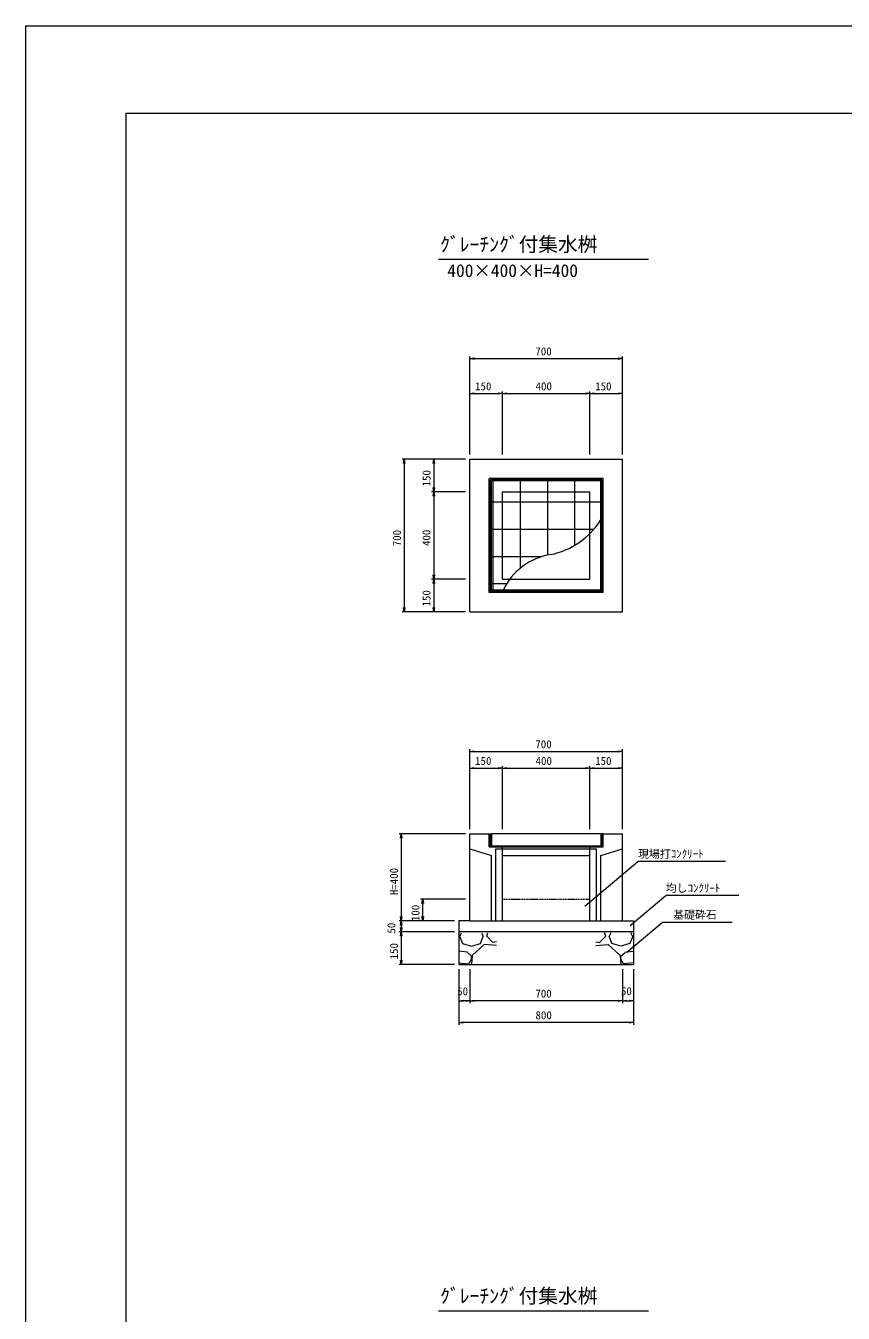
# Model space of a CAD drawing. Units: millimetres on the paper. Extents: x 0 to 841, y 0 to 594.
# Drawn here: x 0 to 187.2, y 299.1 to 594 of the extents above; entities that cross this region are included whole.
import ezdxf
from ezdxf.enums import TextEntityAlignment as Align

# ---------------------------------------------------------------- set-up
doc = ezdxf.new("R2010")
doc.units = ezdxf.units.MM
doc.linetypes.add('USER1', pattern=[0.375, 0.25, -0.125])
for name, color, linetype, lineweight in [('D-STR-DIM（寸法）', 7, 'Continuous', 18), ('D-STR-HTXT（旗揚げ）', 7, 'Continuous', 18), ('D-STR-STR1（構造物）', 4, 'Continuous', 18), ('D-STR-STRn（構造物）', 7, 'Continuous', 18), ('D-STR（構造物外形線）', 1, 'Continuous', 18), ('D-TTL(外枠）', 2, 'Continuous', 18), ('DEFPOINTS_2', 8, 'Continuous', 18)]:
    doc.layers.add(name, color=color, linetype=linetype, lineweight=lineweight)
doc.layers.add('D-STR-TXT（文字）', color=7, linetype='Continuous')
doc.layers.add('D-TTL-TXT（文字）', color=7, linetype='Continuous')
doc.styles.add('ＭＳ ゴシック', font='')
doc.styles.get('ＭＳ ゴシック').set_extended_font_data('MS Gothic')

msp = doc.modelspace()

# ---------------------------------------------------------------- linework, layer by layer
at = {"layer": 'D-STR-DIM（寸法）'}
for p, q in [((101.681, 495.749), (101.681, 518.249)), ((101.681, 517.749), (102.681, 517.916)), ((102.681, 517.583), (101.681, 517.749)), ((101.681, 517.749), (102.681, 517.749)), ((102.681, 517.749), (135.681, 517.749)), ((135.681, 517.916), (136.681, 517.749)), ((136.681, 517.749), (135.681, 517.583)), ((136.681, 517.749), (135.681, 517.749)), ((136.681, 495.749), (136.681, 518.249)), ((101.681, 495.749), (101.681, 510.249)), ((109.181, 495.749), (109.181, 510.249)), ((109.181, 495.749), (109.181, 510.249)), ((129.181, 495.749), (129.181, 510.249)), ((129.181, 495.749), (129.181, 510.249)), ((136.681, 495.749), (136.681, 510.249)), ((101.681, 509.749), (102.681, 509.916)), ((102.681, 509.583), (101.681, 509.749)), ((101.681, 509.749), (102.681, 509.749)), ((102.681, 509.749), (108.181, 509.749)), ((108.181, 509.916), (109.181, 509.749)), ((109.181, 509.749), (108.181, 509.583)), ((109.181, 509.749), (108.181, 509.749)), ((109.181, 509.749), (110.181, 509.916)), ((110.181, 509.583), (109.181, 509.749)), ((109.181, 509.749), (110.181, 509.749)), ((110.181, 509.749), (128.181, 509.749)), ((128.181, 509.916), (129.181, 509.749)), ((129.181, 509.749), (128.181, 509.583)), ((129.181, 509.749), (128.181, 509.749)), ((129.181, 509.749), (130.181, 509.916)), ((130.181, 509.583), (129.181, 509.749)), ((129.181, 509.749), (130.181, 509.749)), ((130.181, 509.749), (135.681, 509.749)), ((135.681, 509.916), (136.681, 509.749)), ((136.681, 509.749), (135.681, 509.583)), ((136.681, 509.749), (135.681, 509.749)), ((100.681, 494.749), (86.181, 494.749)), ((86.515, 493.749), (86.681, 494.749)), ((86.681, 494.749), (86.848, 493.749)), ((86.681, 494.749), (86.681, 493.749)), ((86.681, 493.749), (86.681, 460.749)), ((100.681, 494.749), (92.931, 494.749)), ((93.265, 493.749), (93.431, 494.749)), ((93.431, 494.749), (93.598, 493.749)), ((93.431, 494.749), (93.431, 493.749)), ((93.431, 493.749), (93.431, 488.249)), ((100.681, 487.249), (92.931, 487.249)), ((100.681, 487.249), (92.931, 487.249)), ((93.431, 487.249), (93.265, 488.249)), ((93.265, 486.249), (93.431, 487.249)), ((93.598, 488.249), (93.431, 487.249)), ((93.431, 487.249), (93.431, 488.249)), ((93.431, 487.249), (93.598, 486.249)), ((93.431, 487.249), (93.431, 486.249)), ((93.431, 486.249), (93.431, 468.249)), ((100.681, 467.249), (92.931, 467.249)), ((100.681, 467.249), (92.931, 467.249)), ((93.431, 467.249), (93.265, 468.249)), ((93.265, 466.249), (93.431, 467.249)), ((93.598, 468.249), (93.431, 467.249)), ((93.431, 467.249), (93.431, 468.249)), ((93.431, 467.249), (93.598, 466.249)), ((93.431, 467.249), (93.431, 466.249)), ((93.431, 466.249), (93.431, 460.749)), ((86.681, 459.749), (86.515, 460.749)), ((86.848, 460.749), (86.681, 459.749)), ((86.681, 459.749), (86.681, 460.749)), ((93.431, 459.749), (93.265, 460.749)), ((93.598, 460.749), (93.431, 459.749)), ((93.431, 459.749), (93.431, 460.749)), ((100.681, 459.749), (86.181, 459.749)), ((100.681, 459.749), (92.931, 459.749)), ((101.681, 409.928), (101.681, 428.256)), ((101.681, 427.756), (102.681, 427.923)), ((102.681, 427.59), (101.681, 427.756)), ((101.681, 427.756), (102.681, 427.756)), ((102.681, 427.756), (135.681, 427.756)), ((135.681, 427.923), (136.681, 427.756)), ((136.681, 427.756), (135.681, 427.59)), ((136.681, 427.756), (135.681, 427.756)), ((136.681, 409.928), (136.681, 428.256)), ((101.681, 409.928), (101.681, 424.428)), ((101.681, 423.928), (102.681, 424.094)), ((102.681, 423.761), (101.681, 423.928)), ((101.681, 423.928), (102.681, 423.928)), ((102.681, 423.928), (108.181, 423.928)), ((108.181, 424.094), (109.181, 423.928)), ((109.181, 423.928), (108.181, 423.761)), ((109.181, 423.928), (108.181, 423.928)), ((109.181, 409.928), (109.181, 424.428)), ((109.181, 409.928), (109.181, 424.428)), ((109.181, 423.928), (110.181, 424.094)), ((110.181, 423.761), (109.181, 423.928)), ((109.181, 423.928), (110.181, 423.928)), ((110.181, 423.928), (128.181, 423.928)), ((128.181, 424.094), (129.181, 423.928)), ((129.181, 423.928), (128.181, 423.761)), ((129.181, 423.928), (128.181, 423.928)), ((129.181, 409.928), (129.181, 424.428)), ((129.181, 409.928), (129.181, 424.428)), ((129.181, 423.928), (130.181, 424.094)), ((130.181, 423.761), (129.181, 423.928)), ((129.181, 423.928), (130.181, 423.928)), ((130.181, 423.928), (135.681, 423.928)), ((135.681, 424.094), (136.681, 423.928)), ((136.681, 423.928), (135.681, 423.761)), ((136.681, 423.928), (135.681, 423.928)), ((136.681, 409.928), (136.681, 424.428)), ((100.681, 408.928), (85.496, 408.928)), ((85.829, 407.928), (85.996, 408.928)), ((85.996, 408.928), (86.162, 407.928)), ((85.996, 408.928), (85.996, 407.928)), ((85.996, 407.928), (85.996, 389.928)), ((100.681, 393.928), (90.405, 393.928)), ((90.738, 392.928), (90.905, 393.928)), ((90.905, 393.928), (91.072, 392.928)), ((90.905, 393.928), (90.905, 392.928)), ((90.905, 389.928), (90.905, 392.928)), ((85.996, 388.928), (85.829, 389.928)), ((86.162, 389.928), (85.996, 388.928)), ((85.996, 388.928), (85.996, 389.928)), ((90.905, 388.928), (90.738, 389.928)), ((91.072, 389.928), (90.905, 388.928)), ((90.905, 388.928), (90.905, 389.928)), ((98.181, 388.928), (85.496, 388.928)), ((98.181, 388.928), (85.496, 388.928)), ((98.181, 386.428), (85.496, 386.428)), ((98.181, 386.428), (85.496, 386.428)), ((85.829, 387.928), (85.996, 388.928)), ((85.996, 386.428), (85.829, 387.428)), ((85.829, 385.428), (85.996, 386.428)), ((85.996, 388.928), (86.162, 387.928)), ((85.996, 388.928), (85.996, 387.928)), ((85.996, 387.928), (85.996, 387.428)), ((86.162, 387.428), (85.996, 386.428)), ((85.996, 386.428), (85.996, 387.428)), ((85.996, 386.428), (86.162, 385.428)), ((85.996, 386.428), (85.996, 385.428)), ((98.181, 388.928), (90.405, 388.928)), ((85.996, 385.428), (85.996, 379.928)), ((98.181, 378.928), (85.496, 378.928)), ((85.996, 378.928), (85.829, 379.928)), ((86.162, 379.928), (85.996, 378.928)), ((85.996, 378.928), (85.996, 379.928)), ((99.181, 377.928), (99.181, 365.167)), ((99.181, 377.928), (99.181, 370.135)), ((101.681, 377.928), (101.681, 370.135)), ((101.681, 377.928), (101.681, 370.135)), ((136.681, 377.928), (136.681, 370.135)), ((136.681, 377.928), (136.681, 370.135)), ((139.181, 377.928), (139.181, 365.167)), ((139.181, 377.928), (139.181, 370.135)), ((99.181, 370.635), (100.181, 370.801)), ((100.181, 370.468), (99.181, 370.635)), ((99.181, 370.635), (100.181, 370.635)), ((100.681, 370.635), (100.181, 370.635)), ((100.681, 370.801), (101.681, 370.635)), ((101.681, 370.635), (100.681, 370.468)), ((101.681, 370.635), (100.681, 370.635)), ((101.681, 370.635), (102.681, 370.801)), ((102.681, 370.468), (101.681, 370.635)), ((101.681, 370.635), (102.681, 370.635)), ((135.681, 370.635), (102.681, 370.635)), ((135.681, 370.801), (136.681, 370.635)), ((136.681, 370.635), (135.681, 370.468)), ((136.681, 370.635), (135.681, 370.635)), ((136.681, 370.635), (137.681, 370.801)), ((137.681, 370.468), (136.681, 370.635)), ((136.681, 370.635), (137.681, 370.635)), ((137.681, 370.635), (138.181, 370.635)), ((138.181, 370.801), (139.181, 370.635)), ((139.181, 370.635), (138.181, 370.468)), ((139.181, 370.635), (138.181, 370.635)), ((99.181, 365.667), (100.181, 365.833)), ((138.181, 365.833), (139.181, 365.667)), ((100.181, 365.5), (99.181, 365.667)), ((99.181, 365.667), (100.181, 365.667)), ((138.181, 365.667), (100.181, 365.667)), ((139.181, 365.667), (138.181, 365.5)), ((139.181, 365.667), (138.181, 365.667))]:
    msp.add_line(p, q, dxfattribs=at)
at = {"layer": 'D-STR-HTXT（旗揚げ）'}
for p, q in [((94.532, 540.543), (142.641, 540.543)), ((128.018, 392.353), (140.204, 402.568)), ((160.238, 402.568), (140.204, 402.568)), ((138.437, 387.929), (146.561, 394.739)), ((163.328, 394.739), (146.561, 394.739)), ((137.64, 381.802), (145.764, 388.612)), ((161.738, 388.612), (145.764, 388.612)), ((94.532, 299.658), (142.641, 299.658))]:
    msp.add_line(p, q, dxfattribs=at)
at = {"layer": 'D-STR-STR1（構造物）'}
for p, q in [((132.231, 490.299), (106.131, 490.299)), ((106.131, 464.199), (106.131, 490.299)), ((131.931, 489.999), (106.431, 489.999)), ((106.431, 464.499), (106.431, 489.999)), ((131.706, 489.774), (106.656, 489.774)), ((106.656, 464.724), (106.656, 489.774)), ((107.026, 464.799), (107.026, 489.699)), ((113.276, 487.249), (113.276, 489.699)), ((119.526, 487.249), (119.526, 489.699)), ((125.776, 487.249), (125.776, 489.699)), ((131.706, 464.724), (131.706, 489.774)), ((131.931, 464.499), (131.931, 489.999)), ((132.231, 464.199), (132.231, 490.299)), ((113.276, 469.764), (113.276, 487.249)), ((119.526, 472.735), (119.526, 487.249)), ((125.776, 475.012), (125.776, 487.249)), ((109.181, 484.878), (106.731, 484.878)), ((129.181, 484.878), (109.181, 484.878)), ((131.631, 484.878), (129.181, 484.878)), ((109.181, 478.628), (106.731, 478.628)), ((129.181, 478.628), (109.181, 478.628)), ((130.063, 478.628), (129.181, 478.628)), ((109.181, 472.378), (106.731, 472.378)), ((118.138, 472.378), (109.181, 472.378)), ((110.103, 466.128), (106.731, 466.128)), ((132.231, 464.199), (106.131, 464.199)), ((131.931, 464.499), (106.431, 464.499)), ((131.706, 464.724), (106.656, 464.724)), ((106.131, 408.928), (106.131, 405.878)), ((106.131, 405.878), (106.131, 408.928)), ((106.131, 408.928), (106.431, 408.928)), ((106.431, 408.928), (106.431, 406.328)), ((131.706, 408.928), (106.656, 408.928)), ((106.656, 408.928), (106.656, 406.178)), ((131.706, 408.928), (131.706, 406.178)), ((132.231, 408.928), (131.931, 408.928)), ((131.931, 408.928), (131.931, 406.328)), ((132.231, 405.878), (132.231, 408.928)), ((106.131, 405.878), (132.231, 405.878)), ((106.581, 406.178), (131.781, 406.178))]:
    msp.add_line(p, q, dxfattribs=at)
at = {"layer": 'D-STR-STR1（構造物）', "color": 7, "linetype": 'USER1'}
msp.add_line((109.181, 393.928), (129.181, 393.928), dxfattribs=at)
at = {"layer": 'D-STR-STR1（構造物）'}
for centre, radius, start, end in [((116.756, 490.055), 17.54, 281.32267, 328.0058), ((122.425, 458.577), 14.451, 98.86108, 154.49792), ((106.581, 406.328), 0.15, 180, 270), ((131.781, 406.328), 0.15, 270, 0)]:
    msp.add_arc(centre, radius, start, end, dxfattribs=at)
at = {"layer": 'D-STR-STRn（構造物）'}
for p, q in [((101.681, 388.928), (99.181, 388.928)), ((99.181, 388.928), (99.181, 378.928)), ((139.181, 386.428), (99.181, 386.428)), ((136.681, 388.928), (139.181, 388.928)), ((139.181, 388.928), (139.181, 378.928)), ((99.315, 385.464), (100.035, 383.784)), ((99.446, 385.466), (99.762, 386.205)), ((100.026, 383.772), (102.066, 383.173)), ((102.088, 383.172), (104.128, 383.772)), ((104.967, 383.545), (102.207, 381.025)), ((104.121, 383.775), (104.721, 385.455)), ((104.377, 386.205), (104.719, 385.464)), ((107.8, 383.289), (104.96, 383.525)), ((105.556, 385.461), (105.835, 386.205)), ((106.876, 384.043), (105.556, 385.483)), ((107.8, 384.119), (106.863, 384.037)), ((130.562, 384.119), (131.499, 384.037)), ((130.562, 383.289), (133.402, 383.525)), ((131.486, 384.043), (132.806, 385.483)), ((132.806, 385.461), (132.527, 386.205)), ((133.395, 383.545), (136.155, 381.025)), ((134.241, 383.775), (133.641, 385.455)), ((133.986, 386.205), (133.644, 385.464)), ((136.274, 383.172), (134.234, 383.772)), ((138.336, 383.772), (136.296, 383.173)), ((139.047, 385.464), (138.327, 383.784)), ((138.917, 385.466), (138.6, 386.205)), ((99.319, 383.063), (99.181, 383.109)), ((99.181, 382.992), (99.305, 383.066)), ((101.133, 381.753), (99.181, 382.046)), ((102.09, 380.889), (101.13, 381.729)), ((102.076, 380.184), (102.076, 380.904)), ((102.199, 381.02), (102.103, 379.005)), ((136.163, 381.02), (136.259, 379.005)), ((136.273, 380.889), (137.233, 381.729)), ((136.286, 380.184), (136.286, 380.904)), ((137.23, 381.753), (139.181, 382.046)), ((139.044, 383.063), (139.181, 383.109)), ((139.181, 382.992), (139.058, 383.066)), ((99.181, 379.374), (101.481, 379.099)), ((99.181, 378.928), (139.181, 378.928)), ((101.462, 379.099), (102.062, 380.179)), ((136.901, 379.099), (136.301, 380.179)), ((139.181, 379.374), (136.882, 379.099))]:
    msp.add_line(p, q, dxfattribs=at)
at = {"layer": 'D-STR（構造物外形線）'}
for p, q in [((101.681, 494.749), (136.681, 494.749)), ((101.681, 459.749), (101.681, 494.749)), ((136.681, 459.749), (136.681, 494.749)), ((109.181, 487.249), (129.181, 487.249)), ((109.181, 467.249), (109.181, 487.249)), ((129.181, 467.249), (129.181, 487.249)), ((109.181, 467.249), (129.181, 467.249)), ((101.681, 459.749), (136.681, 459.749)), ((101.681, 388.928), (101.681, 408.928)), ((101.681, 408.928), (106.131, 408.928)), ((132.231, 408.928), (136.681, 408.928)), ((136.681, 388.928), (136.681, 408.928)), ((101.681, 405.428), (106.681, 403.928)), ((107.681, 405.428), (130.681, 405.428)), ((107.681, 388.928), (107.681, 405.428)), ((109.181, 388.928), (109.181, 405.878)), ((129.181, 388.928), (129.181, 405.878)), ((130.681, 388.928), (130.681, 405.428)), ((131.681, 403.928), (136.681, 405.428)), ((106.681, 388.928), (106.681, 403.928)), ((109.181, 403.928), (129.181, 403.928)), ((109.181, 388.928), (109.181, 403.928)), ((129.181, 388.928), (129.181, 403.928)), ((131.681, 388.928), (131.681, 403.928)), ((101.681, 388.928), (136.681, 388.928))]:
    msp.add_line(p, q, dxfattribs=at)
at = {"layer": 'D-TTL(外枠）'}
for p, q in [((23, 574), (818, 574)), ((23, 20), (23, 574))]:
    msp.add_line(p, q, dxfattribs=at)
at = {"layer": 'DEFPOINTS_2'}
for p, q in [((0, 594), (841, 594)), ((0, 0), (0, 594))]:
    msp.add_line(p, q, dxfattribs=at)

# ---------------------------------------------------------------- texts
at = {"layer": 'D-STR-DIM（寸法）', "style": 'ＭＳ ゴシック'}
for s, p in [('700', (116.707, 517.949)), ('150', (102.899, 509.949)), ('400', (116.757, 509.949)), ('150', (130.399, 509.949)), ('700', (116.707, 427.956)), ('150', (102.899, 424.128)), ('400', (116.757, 424.128)), ('150', (130.399, 424.128)), ('50', (98.8, 371.346)), ('700', (116.707, 370.835)), ('50', (136.3, 371.394)), ('800', (116.738, 365.867))]:
    msp.add_text(s, height=1.833, dxfattribs=at).set_placement(p, align=Align.BOTTOM_LEFT)
for s, p in [('150', (93.231, 488.467)), ('700', (86.481, 474.775)), ('400', (93.231, 474.825)), ('150', (93.231, 460.967)), ('H=400', (85.796, 394.854)), ('100', (90.705, 388.896)), ('50', (85.196, 386.047)), ('150', (85.796, 380.146))]:
    msp.add_text(s, height=1.833, rotation=90, dxfattribs=at).set_placement(p, align=Align.BOTTOM_LEFT)
at = {"layer": 'D-STR-TXT（文字）', "style": 'ＭＳ ゴシック'}
for s, p in [('現場打ｺﾝｸﾘｰﾄ', (140.204, 402.821)), ('均しｺﾝｸﾘｰﾄ', (146.561, 394.991)), ('基礎砕石', (148.264, 388.864))]:
    msp.add_text(s, height=1.833, dxfattribs=at).set_placement(p, align=Align.BOTTOM_LEFT)
at = {"layer": 'D-TTL-TXT（文字）', "style": 'ＭＳ ゴシック'}
for s, height, p in [('ｸﾞﾚｰﾁﾝｸﾞ付集水桝', 3.299, (94.882, 541.287)), ('400×400×H=400', 2.933, (96.537, 535.564)), ('ｸﾞﾚｰﾁﾝｸﾞ付集水桝', 3.299, (94.882, 300.402))]:
    msp.add_text(s, height=height, dxfattribs=at).set_placement(p, align=Align.BOTTOM_LEFT)

doc.saveas('drawing.dxf')
